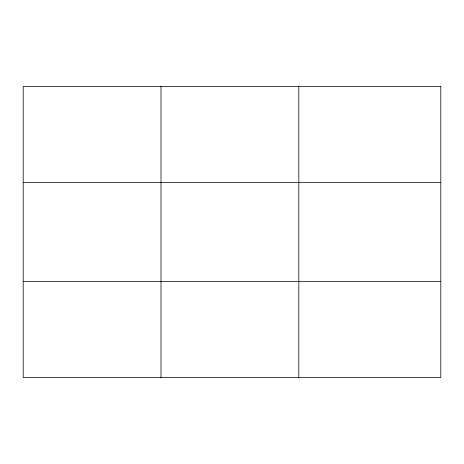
<?xml version="1.0" encoding="UTF-8"?>
<svg xmlns="http://www.w3.org/2000/svg" width="464" height="464" viewBox="0 0 464 464"><rect width="100%" height="100%" fill="white"/><g stroke="black" fill="none" stroke-linecap="round" stroke-linejoin="round"><path stroke-width="0.7" d="M23.2 182.52L440.8 182.52M23.2 281.48L440.8 281.48M298.816 86.478L298.816 377.522M161.008 86.478L161.008 377.522M440.8 86.478L23.2 86.478L23.2 377.522L440.8 377.522L440.8 86.478"/></g></svg>
